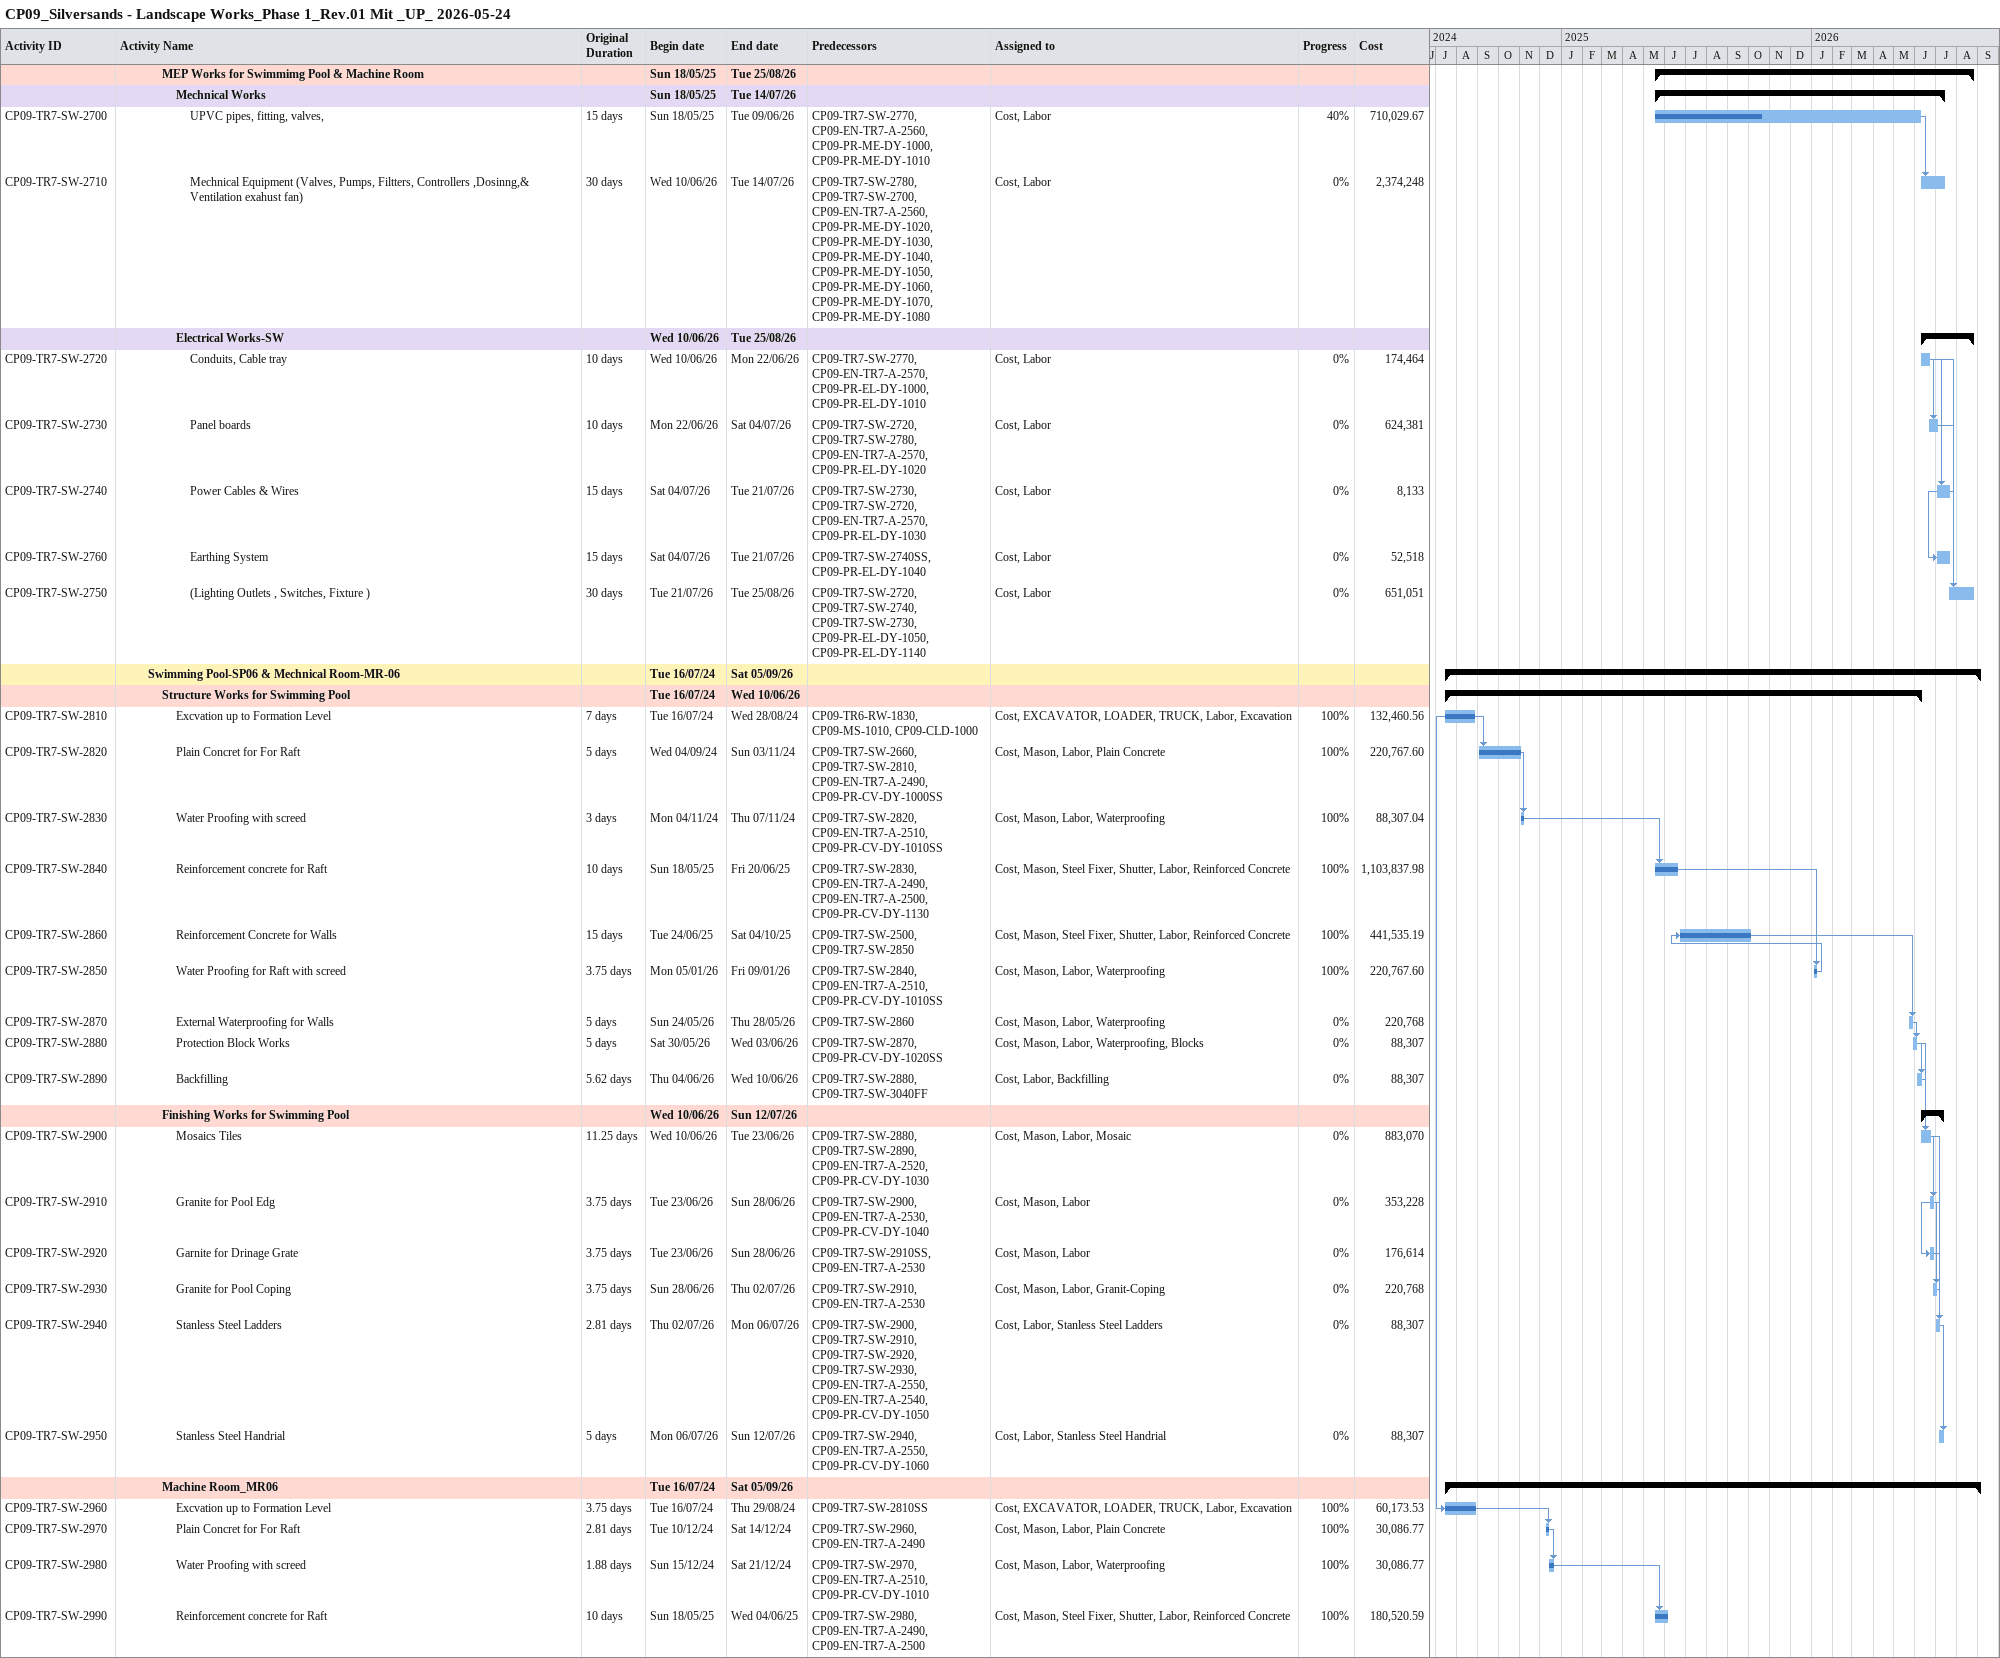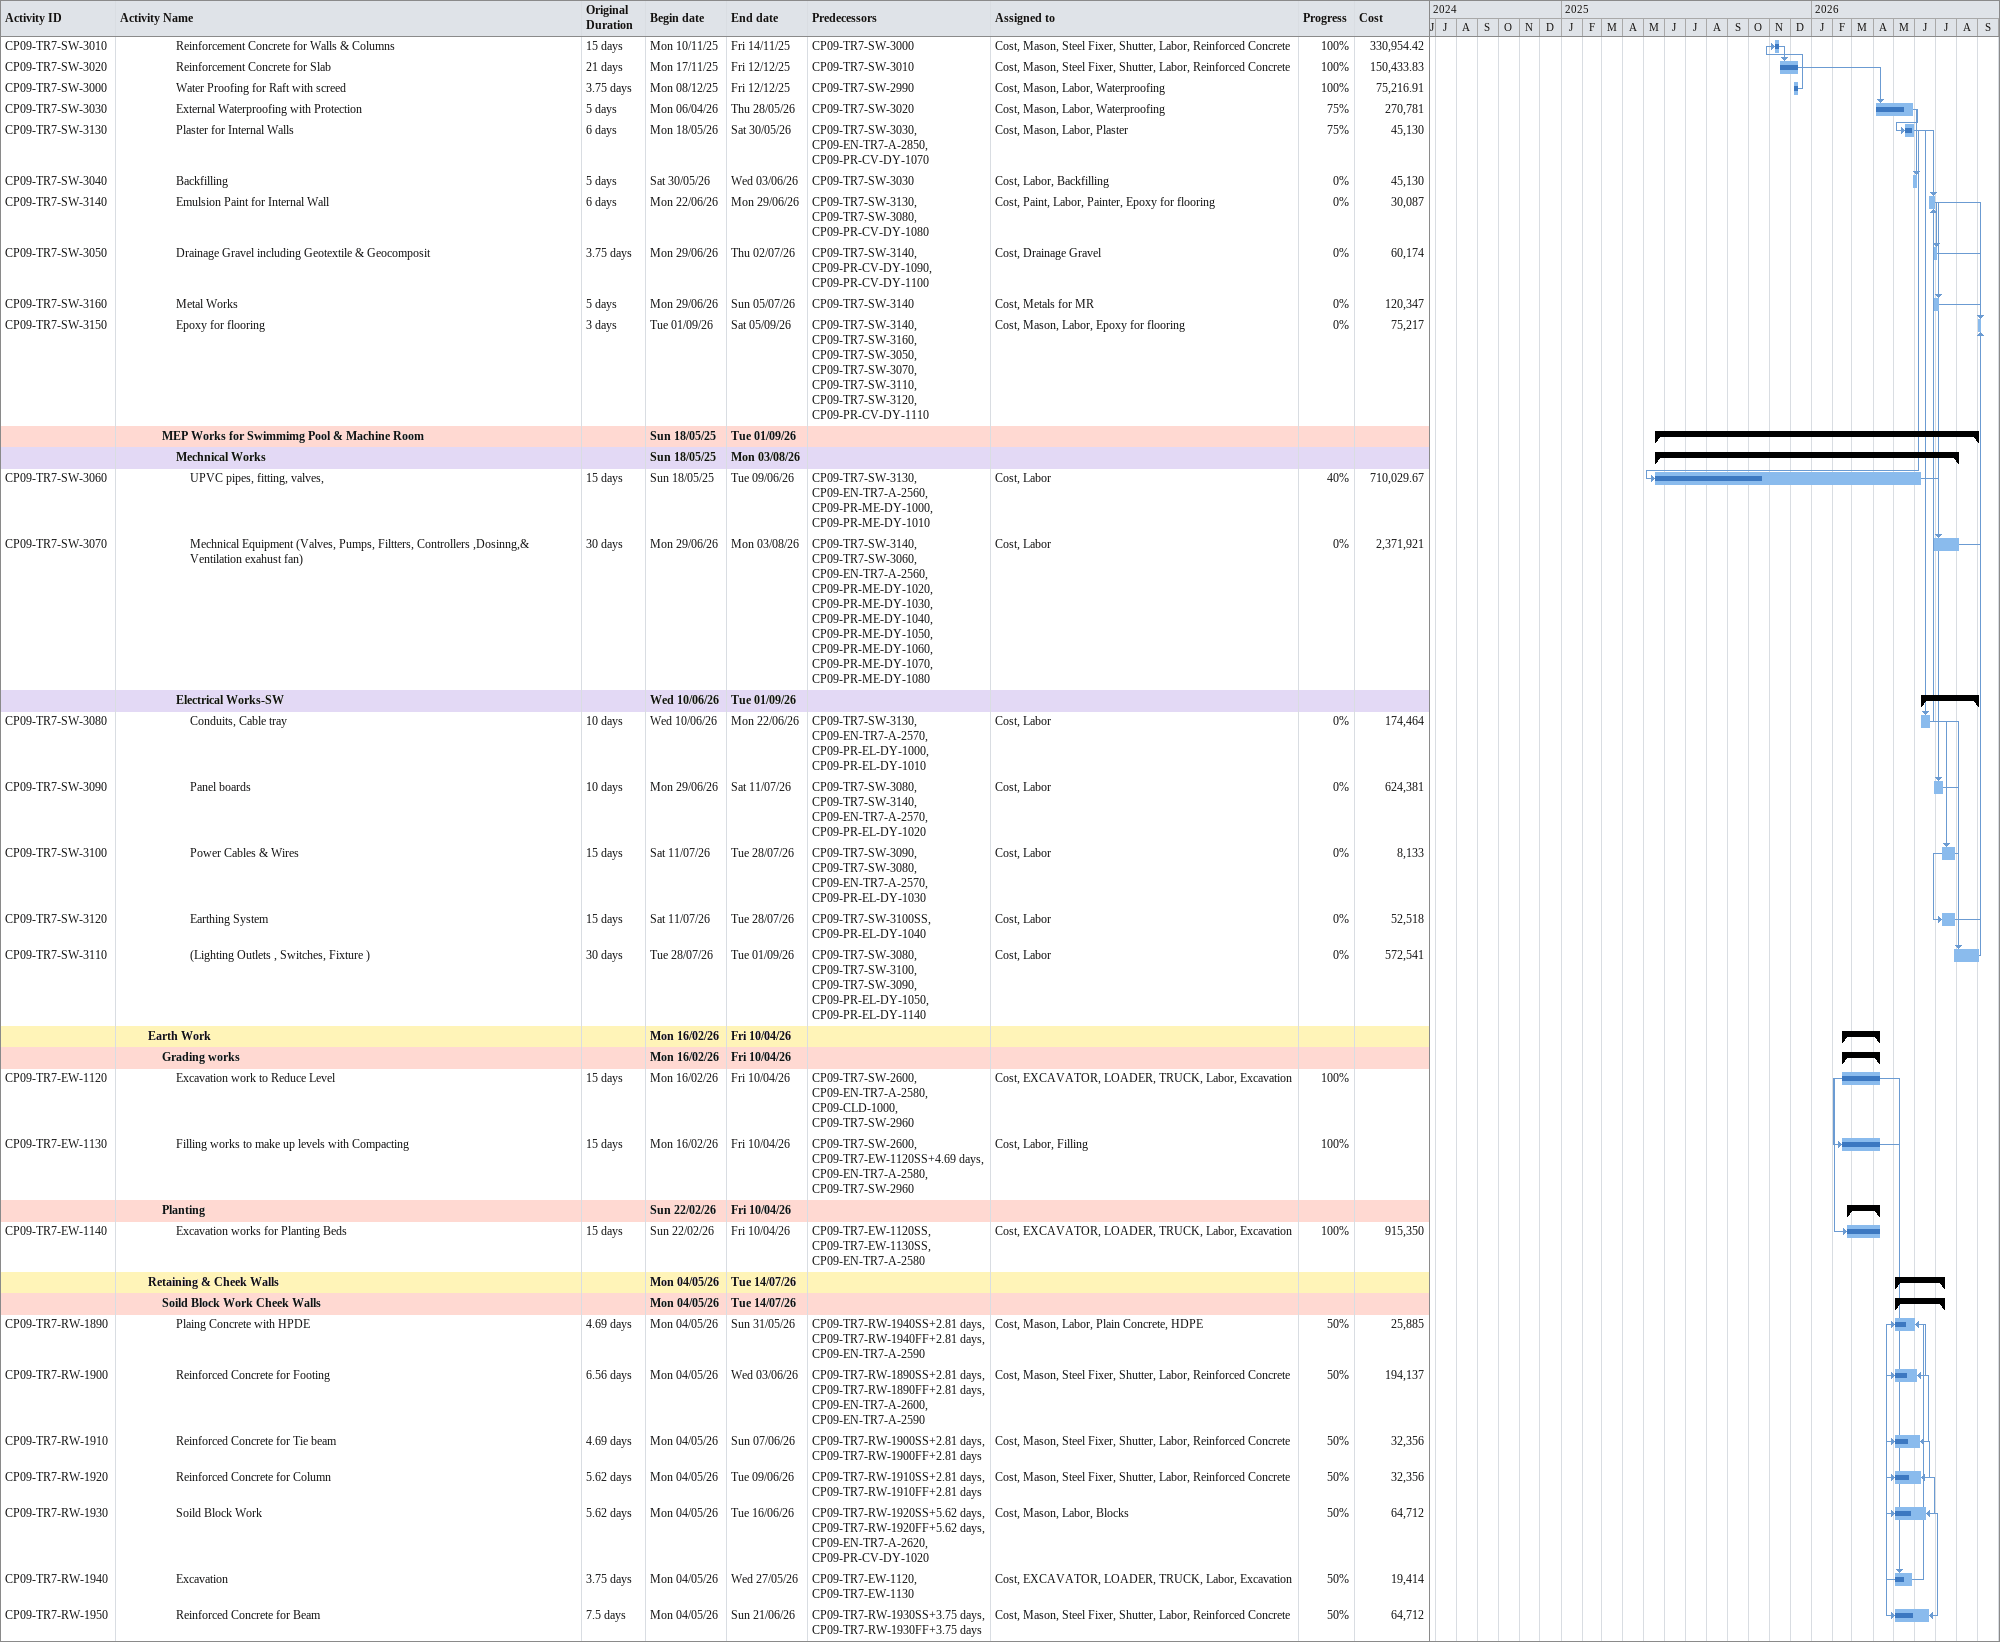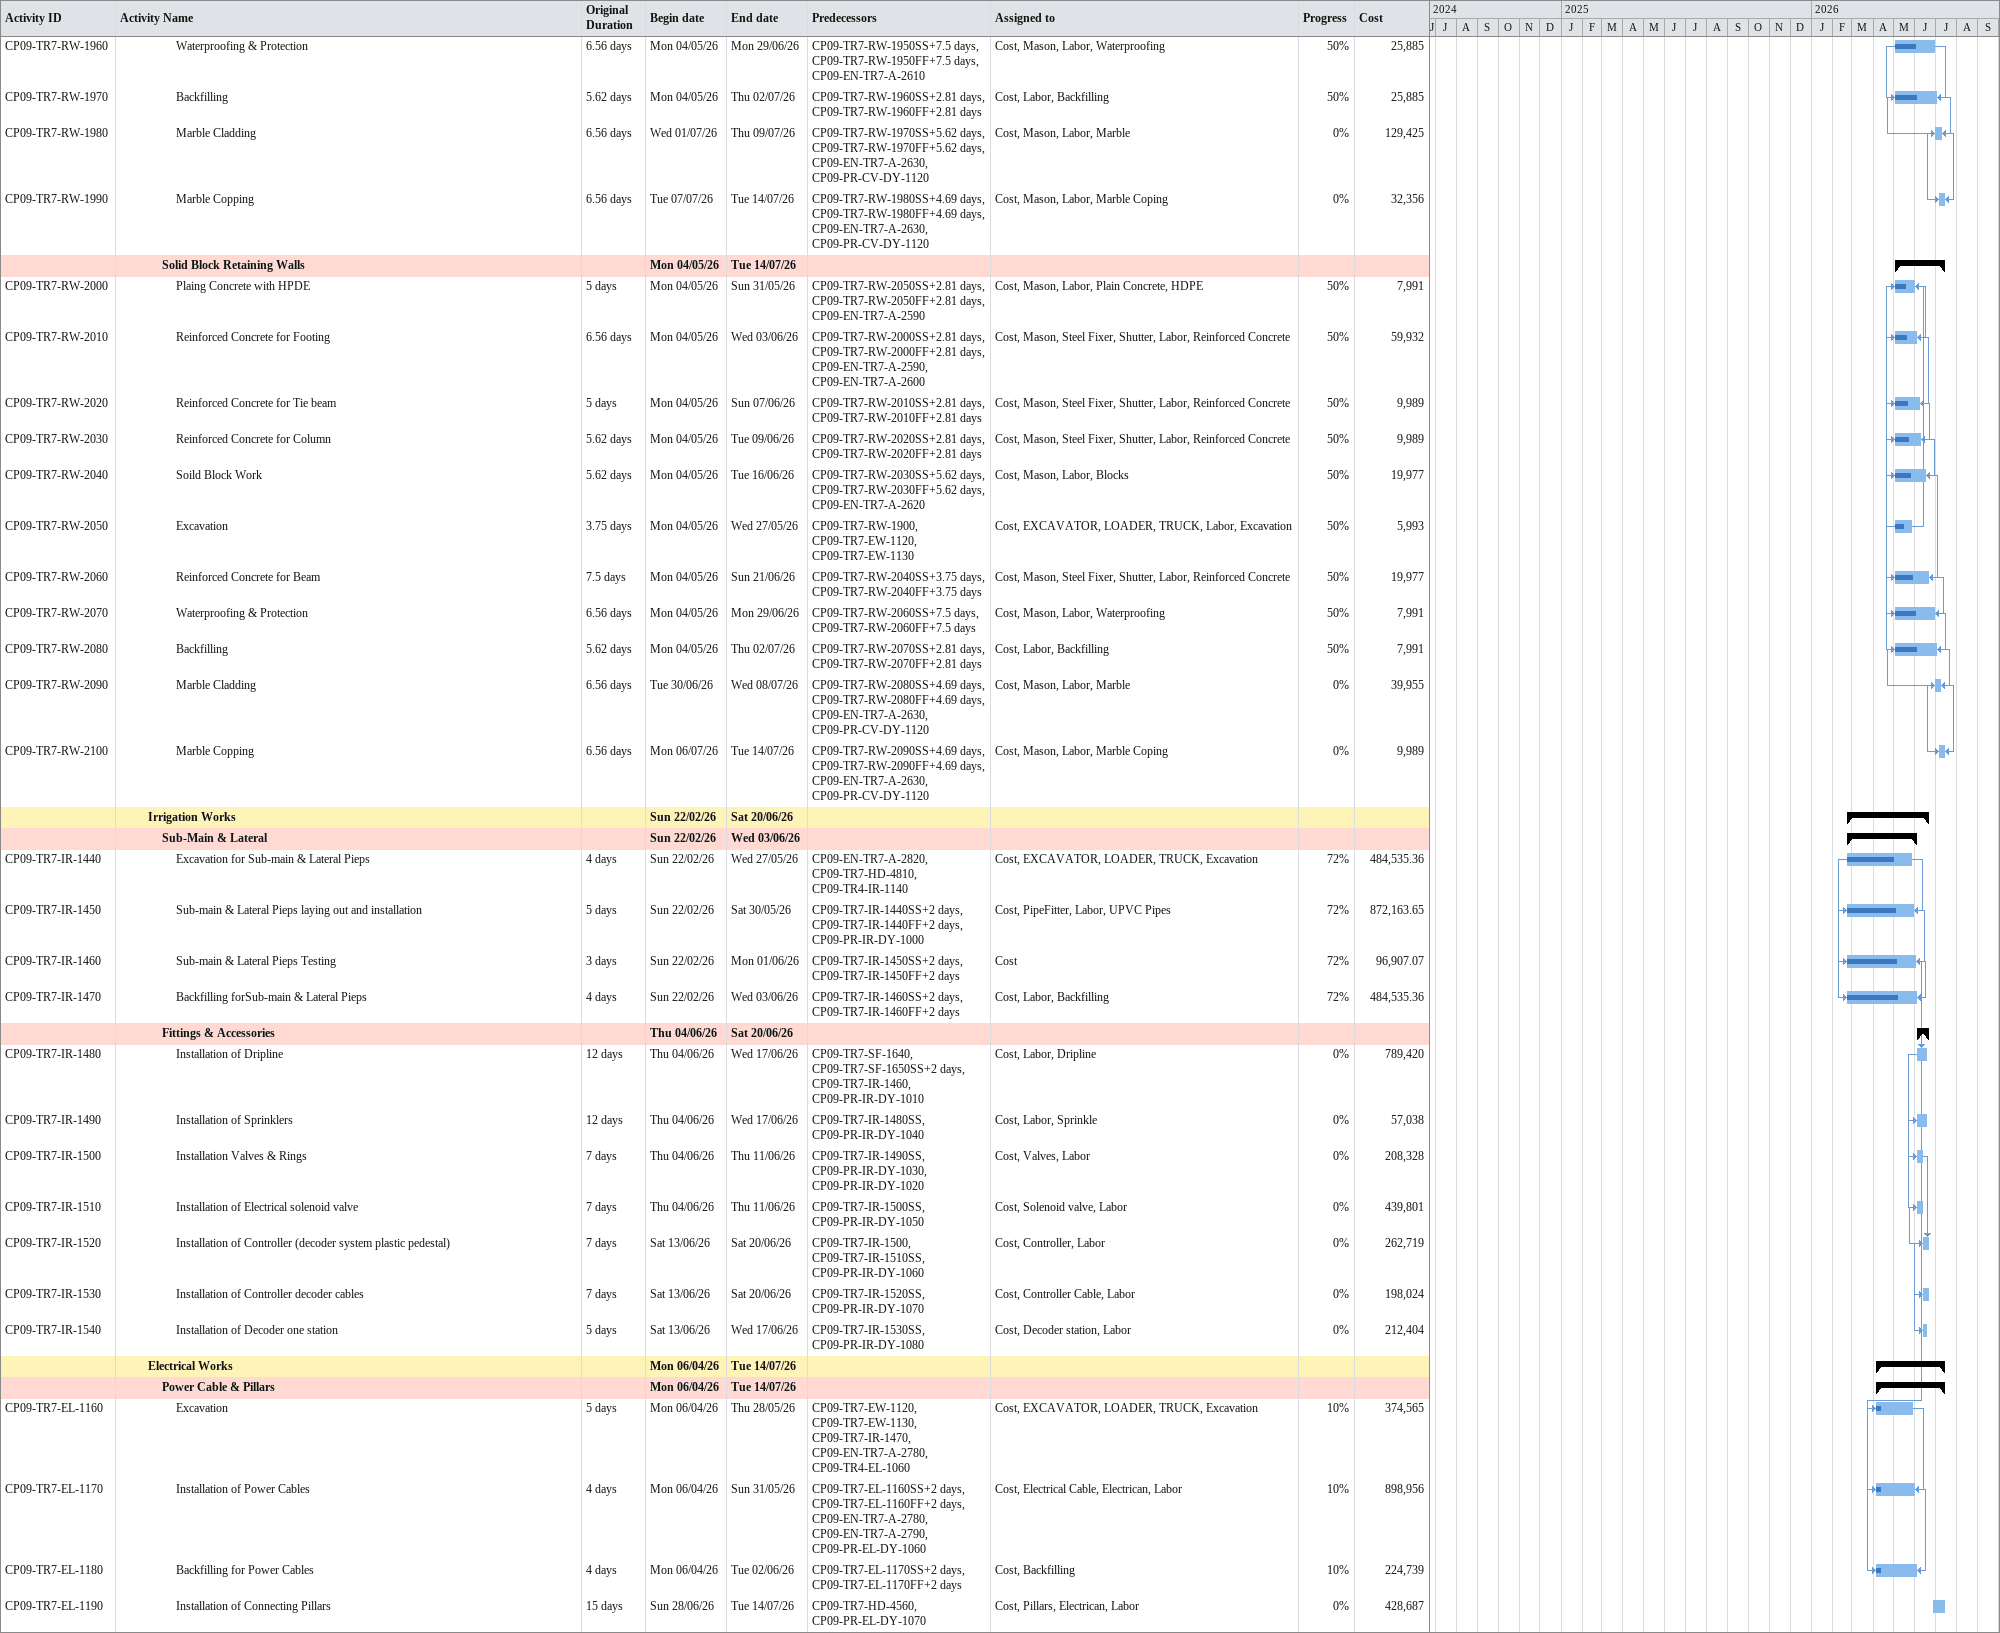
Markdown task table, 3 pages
CP09_Silversands - Landscape Works_Phase 1_Rev.01 Mit _UP_ 2026-05-24

| ID | Level | Task | Original duration | Start | Finish | Predecessors | Resources | % complete | Cost |
|---|---|---|---|---|---|---|---|---|---|
|  | 4 | **MEP Works for Swimmimg Pool & Machine Room** |  | 2025-05-18 | 2026-08-25 |  |  |  |  |
|  | 5 | **Mechnical Works** |  | 2025-05-18 | 2026-07-14 |  |  |  |  |
| CP09-TR7-SW-2700 | 6 | UPVC pipes, fitting, valves, | 15d | 2025-05-18 | 2026-06-09 | CP09-TR7-SW-2770, CP09-EN-TR7-A-2560, CP09-PR-ME-DY-1000, CP09-PR-ME-DY-1010 | Cost, Labor | 40 | 710029.67 |
| CP09-TR7-SW-2710 | 6 | Mechnical Equipment (Valves, Pumps, Filtters, Controllers ,Dosinng,& Ventilation exahust fan) | 30d | 2026-06-10 | 2026-07-14 | CP09-TR7-SW-2780, CP09-TR7-SW-2700, CP09-EN-TR7-A-2560, CP09-PR-ME-DY-1020, CP09-PR-ME-DY-1030, CP09-PR-ME-DY-1040, CP09-PR-ME-DY-1050, CP09-PR-ME-DY-1060, CP09-PR-ME-DY-1070, CP09-PR-ME-DY-1080 | Cost, Labor | 0 | 2374248 |
|  | 5 | **Electrical Works-SW** |  | 2026-06-10 | 2026-08-25 |  |  |  |  |
| CP09-TR7-SW-2720 | 6 | Conduits, Cable tray | 10d | 2026-06-10 | 2026-06-22 | CP09-TR7-SW-2770, CP09-EN-TR7-A-2570, CP09-PR-EL-DY-1000, CP09-PR-EL-DY-1010 | Cost, Labor | 0 | 174464 |
| CP09-TR7-SW-2730 | 6 | Panel boards | 10d | 2026-06-22 | 2026-07-04 | CP09-TR7-SW-2720, CP09-TR7-SW-2780, CP09-EN-TR7-A-2570, CP09-PR-EL-DY-1020 | Cost, Labor | 0 | 624381 |
| CP09-TR7-SW-2740 | 6 | Power Cables & Wires | 15d | 2026-07-04 | 2026-07-21 | CP09-TR7-SW-2730, CP09-TR7-SW-2720, CP09-EN-TR7-A-2570, CP09-PR-EL-DY-1030 | Cost, Labor | 0 | 8133 |
| CP09-TR7-SW-2760 | 6 | Earthing System | 15d | 2026-07-04 | 2026-07-21 | CP09-TR7-SW-2740SS, CP09-PR-EL-DY-1040 | Cost, Labor | 0 | 52518 |
| CP09-TR7-SW-2750 | 6 | (Lighting Outlets , Switches, Fixture ) | 30d | 2026-07-21 | 2026-08-25 | CP09-TR7-SW-2720, CP09-TR7-SW-2740, CP09-TR7-SW-2730, CP09-PR-EL-DY-1050, CP09-PR-EL-DY-1140 | Cost, Labor | 0 | 651051 |
|  | 3 | **Swimming Pool-SP06 & Mechnical Room-MR-06** |  | 2024-07-16 | 2026-09-05 |  |  |  |  |
|  | 4 | **Structure Works for Swimming Pool** |  | 2024-07-16 | 2026-06-10 |  |  |  |  |
| CP09-TR7-SW-2810 | 5 | Excvation up to Formation Level | 7d | 2024-07-16 | 2024-08-28 | CP09-TR6-RW-1830, CP09-MS-1010, CP09-CLD-1000 | Cost, EXCAVATOR, LOADER, TRUCK, Labor, Excavation | 100 | 132460.56 |
| CP09-TR7-SW-2820 | 5 | Plain Concret for For Raft | 5d | 2024-09-04 | 2024-11-03 | CP09-TR7-SW-2660, CP09-TR7-SW-2810, CP09-EN-TR7-A-2490, CP09-PR-CV-DY-1000SS | Cost, Mason, Labor, Plain Concrete | 100 | 220767.60 |
| CP09-TR7-SW-2830 | 5 | Water Proofing with screed | 3d | 2024-11-04 | 2024-11-07 | CP09-TR7-SW-2820, CP09-EN-TR7-A-2510, CP09-PR-CV-DY-1010SS | Cost, Mason, Labor, Waterproofing | 100 | 88307.04 |
| CP09-TR7-SW-2840 | 5 | Reinforcement concrete for Raft | 10d | 2025-05-18 | 2025-06-20 | CP09-TR7-SW-2830, CP09-EN-TR7-A-2490, CP09-EN-TR7-A-2500, CP09-PR-CV-DY-1130 | Cost, Mason, Steel Fixer, Shutter, Labor, Reinforced Concrete | 100 | 1103837.98 |
| CP09-TR7-SW-2860 | 5 | Reinforcement Concrete for Walls | 15d | 2025-06-24 | 2025-10-04 | CP09-TR7-SW-2500, CP09-TR7-SW-2850 | Cost, Mason, Steel Fixer, Shutter, Labor, Reinforced Concrete | 100 | 441535.19 |
| CP09-TR7-SW-2850 | 5 | Water Proofing for Raft with screed | 3.75d | 2026-01-05 | 2026-01-09 | CP09-TR7-SW-2840, CP09-EN-TR7-A-2510, CP09-PR-CV-DY-1010SS | Cost, Mason, Labor, Waterproofing | 100 | 220767.60 |
| CP09-TR7-SW-2870 | 5 | External Waterproofing for Walls | 5d | 2026-05-24 | 2026-05-28 | CP09-TR7-SW-2860 | Cost, Mason, Labor, Waterproofing | 0 | 220768 |
| CP09-TR7-SW-2880 | 5 | Protection Block Works | 5d | 2026-05-30 | 2026-06-03 | CP09-TR7-SW-2870, CP09-PR-CV-DY-1020SS | Cost, Mason, Labor, Waterproofing, Blocks | 0 | 88307 |
| CP09-TR7-SW-2890 | 5 | Backfilling | 5.62d | 2026-06-04 | 2026-06-10 | CP09-TR7-SW-2880, CP09-TR7-SW-3040FF | Cost, Labor, Backfilling | 0 | 88307 |
|  | 4 | **Finishing Works for Swimming Pool** |  | 2026-06-10 | 2026-07-12 |  |  |  |  |
| CP09-TR7-SW-2900 | 5 | Mosaics Tiles | 11.25d | 2026-06-10 | 2026-06-23 | CP09-TR7-SW-2880, CP09-TR7-SW-2890, CP09-EN-TR7-A-2520, CP09-PR-CV-DY-1030 | Cost, Mason, Labor, Mosaic | 0 | 883070 |
| CP09-TR7-SW-2910 | 5 | Granite for Pool Edg | 3.75d | 2026-06-23 | 2026-06-28 | CP09-TR7-SW-2900, CP09-EN-TR7-A-2530, CP09-PR-CV-DY-1040 | Cost, Mason, Labor | 0 | 353228 |
| CP09-TR7-SW-2920 | 5 | Garnite for Drinage Grate | 3.75d | 2026-06-23 | 2026-06-28 | CP09-TR7-SW-2910SS, CP09-EN-TR7-A-2530 | Cost, Mason, Labor | 0 | 176614 |
| CP09-TR7-SW-2930 | 5 | Granite for Pool Coping | 3.75d | 2026-06-28 | 2026-07-02 | CP09-TR7-SW-2910, CP09-EN-TR7-A-2530 | Cost, Mason, Labor, Granit-Coping | 0 | 220768 |
| CP09-TR7-SW-2940 | 5 | Stanless Steel Ladders | 2.81d | 2026-07-02 | 2026-07-06 | CP09-TR7-SW-2900, CP09-TR7-SW-2910, CP09-TR7-SW-2920, CP09-TR7-SW-2930, CP09-EN-TR7-A-2550, CP09-EN-TR7-A-2540, CP09-PR-CV-DY-1050 | Cost, Labor, Stanless Steel Ladders | 0 | 88307 |
| CP09-TR7-SW-2950 | 5 | Stanless Steel Handrial | 5d | 2026-07-06 | 2026-07-12 | CP09-TR7-SW-2940, CP09-EN-TR7-A-2550, CP09-PR-CV-DY-1060 | Cost, Labor, Stanless Steel Handrial | 0 | 88307 |
|  | 4 | **Machine Room_MR06** |  | 2024-07-16 | 2026-09-05 |  |  |  |  |
| CP09-TR7-SW-2960 | 5 | Excvation up to Formation Level | 3.75d | 2024-07-16 | 2024-08-29 | CP09-TR7-SW-2810SS | Cost, EXCAVATOR, LOADER, TRUCK, Labor, Excavation | 100 | 60173.53 |
| CP09-TR7-SW-2970 | 5 | Plain Concret for For Raft | 2.81d | 2024-12-10 | 2024-12-14 | CP09-TR7-SW-2960, CP09-EN-TR7-A-2490 | Cost, Mason, Labor, Plain Concrete | 100 | 30086.77 |
| CP09-TR7-SW-2980 | 5 | Water Proofing with screed | 1.88d | 2024-12-15 | 2024-12-21 | CP09-TR7-SW-2970, CP09-EN-TR7-A-2510, CP09-PR-CV-DY-1010 | Cost, Mason, Labor, Waterproofing | 100 | 30086.77 |
| CP09-TR7-SW-2990 | 5 | Reinforcement concrete for Raft | 10d | 2025-05-18 | 2025-06-04 | CP09-TR7-SW-2980, CP09-EN-TR7-A-2490, CP09-EN-TR7-A-2500 | Cost, Mason, Steel Fixer, Shutter, Labor, Reinforced Concrete | 100 | 180520.59 |
| CP09-TR7-SW-3010 | 5 | Reinforcement Concrete for Walls & Columns | 15d | 2025-11-10 | 2025-11-14 | CP09-TR7-SW-3000 | Cost, Mason, Steel Fixer, Shutter, Labor, Reinforced Concrete | 100 | 330954.42 |
| CP09-TR7-SW-3020 | 5 | Reinforcement Concrete for Slab | 21d | 2025-11-17 | 2025-12-12 | CP09-TR7-SW-3010 | Cost, Mason, Steel Fixer, Shutter, Labor, Reinforced Concrete | 100 | 150433.83 |
| CP09-TR7-SW-3000 | 5 | Water Proofing for Raft with screed | 3.75d | 2025-12-08 | 2025-12-12 | CP09-TR7-SW-2990 | Cost, Mason, Labor, Waterproofing | 100 | 75216.91 |
| CP09-TR7-SW-3030 | 5 | External Waterproofing with Protection | 5d | 2026-04-06 | 2026-05-28 | CP09-TR7-SW-3020 | Cost, Mason, Labor, Waterproofing | 75 | 270781 |
| CP09-TR7-SW-3130 | 5 | Plaster for Internal Walls | 6d | 2026-05-18 | 2026-05-30 | CP09-TR7-SW-3030, CP09-EN-TR7-A-2850, CP09-PR-CV-DY-1070 | Cost, Mason, Labor, Plaster | 75 | 45130 |
| CP09-TR7-SW-3040 | 5 | Backfilling | 5d | 2026-05-30 | 2026-06-03 | CP09-TR7-SW-3030 | Cost, Labor, Backfilling | 0 | 45130 |
| CP09-TR7-SW-3140 | 5 | Emulsion Paint for Internal Wall | 6d | 2026-06-22 | 2026-06-29 | CP09-TR7-SW-3130, CP09-TR7-SW-3080, CP09-PR-CV-DY-1080 | Cost, Paint, Labor, Painter, Epoxy for flooring | 0 | 30087 |
| CP09-TR7-SW-3050 | 5 | Drainage Gravel including Geotextile & Geocomposit | 3.75d | 2026-06-29 | 2026-07-02 | CP09-TR7-SW-3140, CP09-PR-CV-DY-1090, CP09-PR-CV-DY-1100 | Cost, Drainage Gravel | 0 | 60174 |
| CP09-TR7-SW-3160 | 5 | Metal Works | 5d | 2026-06-29 | 2026-07-05 | CP09-TR7-SW-3140 | Cost, Metals for MR | 0 | 120347 |
| CP09-TR7-SW-3150 | 5 | Epoxy for flooring | 3d | 2026-09-01 | 2026-09-05 | CP09-TR7-SW-3140, CP09-TR7-SW-3160, CP09-TR7-SW-3050, CP09-TR7-SW-3070, CP09-TR7-SW-3110, CP09-TR7-SW-3120, CP09-PR-CV-DY-1110 | Cost, Mason, Labor, Epoxy for flooring | 0 | 75217 |
|  | 4 | **MEP Works for Swimmimg Pool & Machine Room** |  | 2025-05-18 | 2026-09-01 |  |  |  |  |
|  | 5 | **Mechnical Works** |  | 2025-05-18 | 2026-08-03 |  |  |  |  |
| CP09-TR7-SW-3060 | 6 | UPVC pipes, fitting, valves, | 15d | 2025-05-18 | 2026-06-09 | CP09-TR7-SW-3130, CP09-EN-TR7-A-2560, CP09-PR-ME-DY-1000, CP09-PR-ME-DY-1010 | Cost, Labor | 40 | 710029.67 |
| CP09-TR7-SW-3070 | 6 | Mechnical Equipment (Valves, Pumps, Filtters, Controllers ,Dosinng,& Ventilation exahust fan) | 30d | 2026-06-29 | 2026-08-03 | CP09-TR7-SW-3140, CP09-TR7-SW-3060, CP09-EN-TR7-A-2560, CP09-PR-ME-DY-1020, CP09-PR-ME-DY-1030, CP09-PR-ME-DY-1040, CP09-PR-ME-DY-1050, CP09-PR-ME-DY-1060, CP09-PR-ME-DY-1070, CP09-PR-ME-DY-1080 | Cost, Labor | 0 | 2371921 |
|  | 5 | **Electrical Works-SW** |  | 2026-06-10 | 2026-09-01 |  |  |  |  |
| CP09-TR7-SW-3080 | 6 | Conduits, Cable tray | 10d | 2026-06-10 | 2026-06-22 | CP09-TR7-SW-3130, CP09-EN-TR7-A-2570, CP09-PR-EL-DY-1000, CP09-PR-EL-DY-1010 | Cost, Labor | 0 | 174464 |
| CP09-TR7-SW-3090 | 6 | Panel boards | 10d | 2026-06-29 | 2026-07-11 | CP09-TR7-SW-3080, CP09-TR7-SW-3140, CP09-EN-TR7-A-2570, CP09-PR-EL-DY-1020 | Cost, Labor | 0 | 624381 |
| CP09-TR7-SW-3100 | 6 | Power Cables & Wires | 15d | 2026-07-11 | 2026-07-28 | CP09-TR7-SW-3090, CP09-TR7-SW-3080, CP09-EN-TR7-A-2570, CP09-PR-EL-DY-1030 | Cost, Labor | 0 | 8133 |
| CP09-TR7-SW-3120 | 6 | Earthing System | 15d | 2026-07-11 | 2026-07-28 | CP09-TR7-SW-3100SS, CP09-PR-EL-DY-1040 | Cost, Labor | 0 | 52518 |
| CP09-TR7-SW-3110 | 6 | (Lighting Outlets , Switches, Fixture ) | 30d | 2026-07-28 | 2026-09-01 | CP09-TR7-SW-3080, CP09-TR7-SW-3100, CP09-TR7-SW-3090, CP09-PR-EL-DY-1050, CP09-PR-EL-DY-1140 | Cost, Labor | 0 | 572541 |
|  | 3 | **Earth Work** |  | 2026-02-16 | 2026-04-10 |  |  |  |  |
|  | 4 | **Grading works** |  | 2026-02-16 | 2026-04-10 |  |  |  |  |
| CP09-TR7-EW-1120 | 5 | Excavation work to Reduce Level | 15d | 2026-02-16 | 2026-04-10 | CP09-TR7-SW-2600, CP09-EN-TR7-A-2580, CP09-CLD-1000, CP09-TR7-SW-2960 | Cost, EXCAVATOR, LOADER, TRUCK, Labor, Excavation | 100 |  |
| CP09-TR7-EW-1130 | 5 | Filling works to make up levels with Compacting | 15d | 2026-02-16 | 2026-04-10 | CP09-TR7-SW-2600, CP09-TR7-EW-1120SS+4.69d, CP09-EN-TR7-A-2580, CP09-TR7-SW-2960 | Cost, Labor, Filling | 100 |  |
|  | 4 | **Planting** |  | 2026-02-22 | 2026-04-10 |  |  |  |  |
| CP09-TR7-EW-1140 | 5 | Excavation works for Planting Beds | 15d | 2026-02-22 | 2026-04-10 | CP09-TR7-EW-1120SS, CP09-TR7-EW-1130SS, CP09-EN-TR7-A-2580 | Cost, EXCAVATOR, LOADER, TRUCK, Labor, Excavation | 100 | 915350 |
|  | 3 | **Retaining & Cheek Walls** |  | 2026-05-04 | 2026-07-14 |  |  |  |  |
|  | 4 | **Soild Block Work Cheek Walls** |  | 2026-05-04 | 2026-07-14 |  |  |  |  |
| CP09-TR7-RW-1890 | 5 | Plaing Concrete with HPDE | 4.69d | 2026-05-04 | 2026-05-31 | CP09-TR7-RW-1940SS+2.81d, CP09-TR7-RW-1940FF+2.81d, CP09-EN-TR7-A-2590 | Cost, Mason, Labor, Plain Concrete, HDPE | 50 | 25885 |
| CP09-TR7-RW-1900 | 5 | Reinforced Concrete for Footing | 6.56d | 2026-05-04 | 2026-06-03 | CP09-TR7-RW-1890SS+2.81d, CP09-TR7-RW-1890FF+2.81d, CP09-EN-TR7-A-2600, CP09-EN-TR7-A-2590 | Cost, Mason, Steel Fixer, Shutter, Labor, Reinforced Concrete | 50 | 194137 |
| CP09-TR7-RW-1910 | 5 | Reinforced Concrete for Tie beam | 4.69d | 2026-05-04 | 2026-06-07 | CP09-TR7-RW-1900SS+2.81d, CP09-TR7-RW-1900FF+2.81d | Cost, Mason, Steel Fixer, Shutter, Labor, Reinforced Concrete | 50 | 32356 |
| CP09-TR7-RW-1920 | 5 | Reinforced Concrete for Column | 5.62d | 2026-05-04 | 2026-06-09 | CP09-TR7-RW-1910SS+2.81d, CP09-TR7-RW-1910FF+2.81d | Cost, Mason, Steel Fixer, Shutter, Labor, Reinforced Concrete | 50 | 32356 |
| CP09-TR7-RW-1930 | 5 | Soild Block Work | 5.62d | 2026-05-04 | 2026-06-16 | CP09-TR7-RW-1920SS+5.62d, CP09-TR7-RW-1920FF+5.62d, CP09-EN-TR7-A-2620, CP09-PR-CV-DY-1020 | Cost, Mason, Labor, Blocks | 50 | 64712 |
| CP09-TR7-RW-1940 | 5 | Excavation | 3.75d | 2026-05-04 | 2026-05-27 | CP09-TR7-EW-1120, CP09-TR7-EW-1130 | Cost, EXCAVATOR, LOADER, TRUCK, Labor, Excavation | 50 | 19414 |
| CP09-TR7-RW-1950 | 5 | Reinforced Concrete for Beam | 7.5d | 2026-05-04 | 2026-06-21 | CP09-TR7-RW-1930SS+3.75d, CP09-TR7-RW-1930FF+3.75d | Cost, Mason, Steel Fixer, Shutter, Labor, Reinforced Concrete | 50 | 64712 |
| CP09-TR7-RW-1960 | 5 | Waterproofing & Protection | 6.56d | 2026-05-04 | 2026-06-29 | CP09-TR7-RW-1950SS+7.5d, CP09-TR7-RW-1950FF+7.5d, CP09-EN-TR7-A-2610 | Cost, Mason, Labor, Waterproofing | 50 | 25885 |
| CP09-TR7-RW-1970 | 5 | Backfilling | 5.62d | 2026-05-04 | 2026-07-02 | CP09-TR7-RW-1960SS+2.81d, CP09-TR7-RW-1960FF+2.81d | Cost, Labor, Backfilling | 50 | 25885 |
| CP09-TR7-RW-1980 | 5 | Marble Cladding | 6.56d | 2026-07-01 | 2026-07-09 | CP09-TR7-RW-1970SS+5.62d, CP09-TR7-RW-1970FF+5.62d, CP09-EN-TR7-A-2630, CP09-PR-CV-DY-1120 | Cost, Mason, Labor, Marble | 0 | 129425 |
| CP09-TR7-RW-1990 | 5 | Marble Copping | 6.56d | 2026-07-07 | 2026-07-14 | CP09-TR7-RW-1980SS+4.69d, CP09-TR7-RW-1980FF+4.69d, CP09-EN-TR7-A-2630, CP09-PR-CV-DY-1120 | Cost, Mason, Labor, Marble Coping | 0 | 32356 |
|  | 4 | **Solid Block Retaining Walls** |  | 2026-05-04 | 2026-07-14 |  |  |  |  |
| CP09-TR7-RW-2000 | 5 | Plaing Concrete with HPDE | 5d | 2026-05-04 | 2026-05-31 | CP09-TR7-RW-2050SS+2.81d, CP09-TR7-RW-2050FF+2.81d, CP09-EN-TR7-A-2590 | Cost, Mason, Labor, Plain Concrete, HDPE | 50 | 7991 |
| CP09-TR7-RW-2010 | 5 | Reinforced Concrete for Footing | 6.56d | 2026-05-04 | 2026-06-03 | CP09-TR7-RW-2000SS+2.81d, CP09-TR7-RW-2000FF+2.81d, CP09-EN-TR7-A-2590, CP09-EN-TR7-A-2600 | Cost, Mason, Steel Fixer, Shutter, Labor, Reinforced Concrete | 50 | 59932 |
| CP09-TR7-RW-2020 | 5 | Reinforced Concrete for Tie beam | 5d | 2026-05-04 | 2026-06-07 | CP09-TR7-RW-2010SS+2.81d, CP09-TR7-RW-2010FF+2.81d | Cost, Mason, Steel Fixer, Shutter, Labor, Reinforced Concrete | 50 | 9989 |
| CP09-TR7-RW-2030 | 5 | Reinforced Concrete for Column | 5.62d | 2026-05-04 | 2026-06-09 | CP09-TR7-RW-2020SS+2.81d, CP09-TR7-RW-2020FF+2.81d | Cost, Mason, Steel Fixer, Shutter, Labor, Reinforced Concrete | 50 | 9989 |
| CP09-TR7-RW-2040 | 5 | Soild Block Work | 5.62d | 2026-05-04 | 2026-06-16 | CP09-TR7-RW-2030SS+5.62d, CP09-TR7-RW-2030FF+5.62d, CP09-EN-TR7-A-2620 | Cost, Mason, Labor, Blocks | 50 | 19977 |
| CP09-TR7-RW-2050 | 5 | Excavation | 3.75d | 2026-05-04 | 2026-05-27 | CP09-TR7-RW-1900, CP09-TR7-EW-1120, CP09-TR7-EW-1130 | Cost, EXCAVATOR, LOADER, TRUCK, Labor, Excavation | 50 | 5993 |
| CP09-TR7-RW-2060 | 5 | Reinforced Concrete for Beam | 7.5d | 2026-05-04 | 2026-06-21 | CP09-TR7-RW-2040SS+3.75d, CP09-TR7-RW-2040FF+3.75d | Cost, Mason, Steel Fixer, Shutter, Labor, Reinforced Concrete | 50 | 19977 |
| CP09-TR7-RW-2070 | 5 | Waterproofing & Protection | 6.56d | 2026-05-04 | 2026-06-29 | CP09-TR7-RW-2060SS+7.5d, CP09-TR7-RW-2060FF+7.5d | Cost, Mason, Labor, Waterproofing | 50 | 7991 |
| CP09-TR7-RW-2080 | 5 | Backfilling | 5.62d | 2026-05-04 | 2026-07-02 | CP09-TR7-RW-2070SS+2.81d, CP09-TR7-RW-2070FF+2.81d | Cost, Labor, Backfilling | 50 | 7991 |
| CP09-TR7-RW-2090 | 5 | Marble Cladding | 6.56d | 2026-06-30 | 2026-07-08 | CP09-TR7-RW-2080SS+4.69d, CP09-TR7-RW-2080FF+4.69d, CP09-EN-TR7-A-2630, CP09-PR-CV-DY-1120 | Cost, Mason, Labor, Marble | 0 | 39955 |
| CP09-TR7-RW-2100 | 5 | Marble Copping | 6.56d | 2026-07-06 | 2026-07-14 | CP09-TR7-RW-2090SS+4.69d, CP09-TR7-RW-2090FF+4.69d, CP09-EN-TR7-A-2630, CP09-PR-CV-DY-1120 | Cost, Mason, Labor, Marble Coping | 0 | 9989 |
|  | 3 | **Irrigation Works** |  | 2026-02-22 | 2026-06-20 |  |  |  |  |
|  | 4 | **Sub-Main & Lateral** |  | 2026-02-22 | 2026-06-03 |  |  |  |  |
| CP09-TR7-IR-1440 | 5 | Excavation for Sub-main & Lateral Pieps | 4d | 2026-02-22 | 2026-05-27 | CP09-EN-TR7-A-2820, CP09-TR7-HD-4810, CP09-TR4-IR-1140 | Cost, EXCAVATOR, LOADER, TRUCK, Excavation | 72 | 484535.36 |
| CP09-TR7-IR-1450 | 5 | Sub-main & Lateral Pieps laying out and installation | 5d | 2026-02-22 | 2026-05-30 | CP09-TR7-IR-1440SS+2d, CP09-TR7-IR-1440FF+2d, CP09-PR-IR-DY-1000 | Cost, PipeFitter, Labor, UPVC Pipes | 72 | 872163.65 |
| CP09-TR7-IR-1460 | 5 | Sub-main & Lateral Pieps Testing | 3d | 2026-02-22 | 2026-06-01 | CP09-TR7-IR-1450SS+2d, CP09-TR7-IR-1450FF+2d | Cost | 72 | 96907.07 |
| CP09-TR7-IR-1470 | 5 | Backfilling forSub-main & Lateral Pieps | 4d | 2026-02-22 | 2026-06-03 | CP09-TR7-IR-1460SS+2d, CP09-TR7-IR-1460FF+2d | Cost, Labor, Backfilling | 72 | 484535.36 |
|  | 4 | **Fittings & Accessories** |  | 2026-06-04 | 2026-06-20 |  |  |  |  |
| CP09-TR7-IR-1480 | 5 | Installation of Dripline | 12d | 2026-06-04 | 2026-06-17 | CP09-TR7-SF-1640, CP09-TR7-SF-1650SS+2d, CP09-TR7-IR-1460, CP09-PR-IR-DY-1010 | Cost, Labor, Dripline | 0 | 789420 |
| CP09-TR7-IR-1490 | 5 | Installation of Sprinklers | 12d | 2026-06-04 | 2026-06-17 | CP09-TR7-IR-1480SS, CP09-PR-IR-DY-1040 | Cost, Labor, Sprinkle | 0 | 57038 |
| CP09-TR7-IR-1500 | 5 | Installation Valves & Rings | 7d | 2026-06-04 | 2026-06-11 | CP09-TR7-IR-1490SS, CP09-PR-IR-DY-1030, CP09-PR-IR-DY-1020 | Cost, Valves, Labor | 0 | 208328 |
| CP09-TR7-IR-1510 | 5 | Installation of Electrical solenoid valve | 7d | 2026-06-04 | 2026-06-11 | CP09-TR7-IR-1500SS, CP09-PR-IR-DY-1050 | Cost, Solenoid valve, Labor | 0 | 439801 |
| CP09-TR7-IR-1520 | 5 | Installation of Controller (decoder system plastic pedestal) | 7d | 2026-06-13 | 2026-06-20 | CP09-TR7-IR-1500, CP09-TR7-IR-1510SS, CP09-PR-IR-DY-1060 | Cost, Controller, Labor | 0 | 262719 |
| CP09-TR7-IR-1530 | 5 | Installation of Controller decoder cables | 7d | 2026-06-13 | 2026-06-20 | CP09-TR7-IR-1520SS, CP09-PR-IR-DY-1070 | Cost, Controller Cable, Labor | 0 | 198024 |
| CP09-TR7-IR-1540 | 5 | Installation of Decoder one station | 5d | 2026-06-13 | 2026-06-17 | CP09-TR7-IR-1530SS, CP09-PR-IR-DY-1080 | Cost, Decoder station, Labor | 0 | 212404 |
|  | 3 | **Electrical Works** |  | 2026-04-06 | 2026-07-14 |  |  |  |  |
|  | 4 | **Power Cable & Pillars** |  | 2026-04-06 | 2026-07-14 |  |  |  |  |
| CP09-TR7-EL-1160 | 5 | Excavation | 5d | 2026-04-06 | 2026-05-28 | CP09-TR7-EW-1120, CP09-TR7-EW-1130, CP09-TR7-IR-1470, CP09-EN-TR7-A-2780, CP09-TR4-EL-1060 | Cost, EXCAVATOR, LOADER, TRUCK, Excavation | 10 | 374565 |
| CP09-TR7-EL-1170 | 5 | Installation of Power Cables | 4d | 2026-04-06 | 2026-05-31 | CP09-TR7-EL-1160SS+2d, CP09-TR7-EL-1160FF+2d, CP09-EN-TR7-A-2780, CP09-EN-TR7-A-2790, CP09-PR-EL-DY-1060 | Cost, Electrical Cable, Electrican, Labor | 10 | 898956 |
| CP09-TR7-EL-1180 | 5 | Backfilling for Power Cables | 4d | 2026-04-06 | 2026-06-02 | CP09-TR7-EL-1170SS+2d, CP09-TR7-EL-1170FF+2d | Cost, Backfilling | 10 | 224739 |
| CP09-TR7-EL-1190 | 5 | Installation of Connecting Pillars | 15d | 2026-06-28 | 2026-07-14 | CP09-TR7-HD-4560, CP09-PR-EL-DY-1070 | Cost, Pillars, Electrican, Labor | 0 | 428687 |
